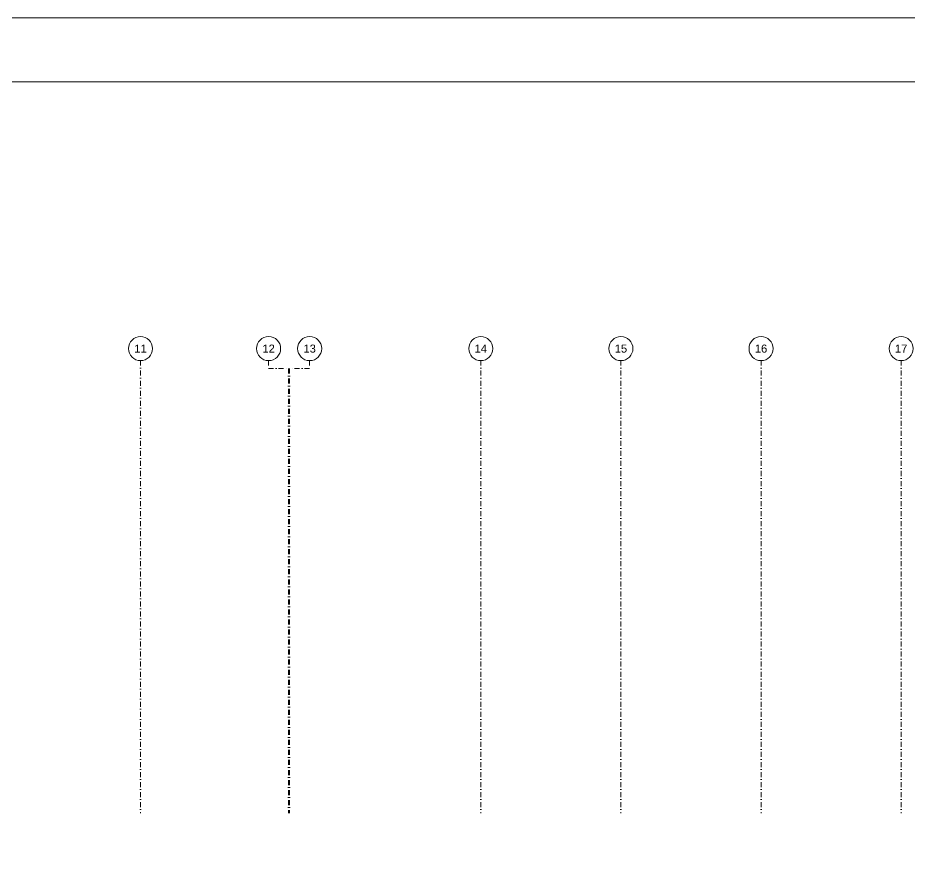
# Model space of a CAD drawing. Header units: metres. Extents: x -13316 to 152404, y -3899 to 30226.
# Drawn here: x 90487 to 94940, y 8661 to 12921 of the extents above; entities that cross this region are included whole.
import ezdxf
from ezdxf.enums import TextEntityAlignment as Align

# ---------------------------------------------------------------- set-up
doc = ezdxf.new("R2010")
doc.units = ezdxf.units.M
doc.header["$LTSCALE"] = 100
doc.header["$MEASUREMENT"] = 0
doc.linetypes.add('DASHDOT2', pattern=[0.5, 0.25, -0.125, 0, -0.125])
doc.layers.get('0').update_dxf_attribs({"color": 9, "lineweight": 9})
for name, color, linetype, lineweight in [('21', 9, 'Continuous', 9), ('24', 9, 'DASHDOT2', 9), ('40A', 9, 'Continuous', 9)]:
    doc.layers.add(name, color=color, linetype=linetype, lineweight=lineweight)
doc.styles.add('Arial', font='arial.ttf', dxfattribs={"height": 2.5})

# ---------------------------------------------------------------- blocks, each defined once
blk = doc.blocks.new('0_aks')
at = {"linetype": 'Continuous'}
blk.add_circle((0, 0), 3, dxfattribs=at)
at = {"style": 'Arial'}
blk.add_attdef('AKS', text='', height=2, dxfattribs=at).set_placement((0, 0), align=Align.MIDDLE_CENTER)
blk = doc.blocks.new('p-akslar_yeni')
at = {"layer": '24'}
for points in [[(13195, 2315.1), (13195, 55)], [(13835, 2315.1), (13835, 2275.1), (13935, 2275.1), (13935, 55)], [(14040, 2315.1), (14040, 2275.1), (13940, 2275.1), (13940, 55)], [(14895, 2315.1), (14895, 55)], [(15595, 2315.1), (15595, 55)], [(16295, 2315.1), (16295, 55)], [(16995, 2315.1), (16995, 55)]]:
    blk.add_lwpolyline(points, dxfattribs=at)
at = {"layer": '21', "xscale": 20, "yscale": 20, "zscale": 20}
for p, values in [((13195, 2375.1), {'AKS': '11'}), ((13835, 2375.1), {'AKS': '12'}), ((14040, 2375.1), {'AKS': '13'}), ((14895, 2375.1), {'AKS': '14'}), ((15595, 2375.1), {'AKS': '15'}), ((16295, 2375.1), {'AKS': '16'}), ((16995, 2375.1), {'AKS': '17'})]:
    blk.add_blockref('0_aks', p, dxfattribs=at).add_auto_attribs(values)

msp = doc.modelspace()

# ---------------------------------------------------------------- linework, layer by layer
at = {"layer": '40A'}
for points in [[(102479.28, -3898.56), (74479.28, -3898.56), (74479.28, 12921.44), (102479.28, 12921.44)], [(74799.28, 12601.44), (100319.52, 12601.44), (100319.52, -3578.56), (74799.28, -3578.56)]]:
    msp.add_lwpolyline(points, close=True, dxfattribs=at)

# ---------------------------------------------------------------- block references
at = {"layer": '24'}
msp.add_blockref('p-akslar_yeni', (77905, 8895), dxfattribs=at)

doc.saveas('drawing.dxf')
